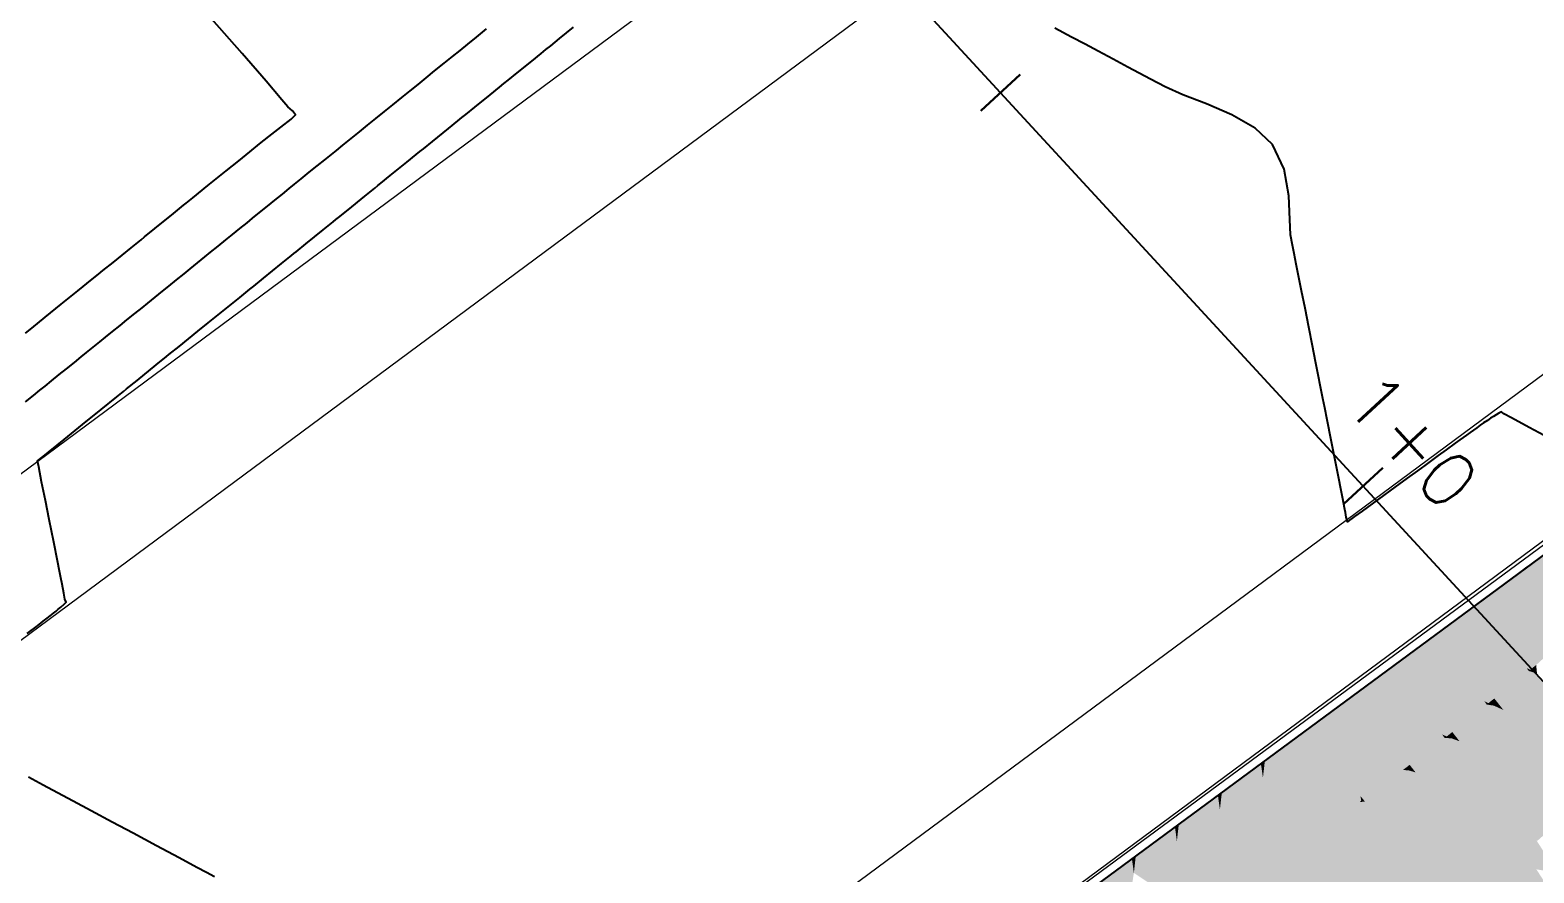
# Model space of a CAD drawing. Header units: millimetres. Extents: x 340454 to 342791, y 6993867 to 6995092.
# Drawn here: x 340753.27 to 340781.39, y 6994594.02 to 6994609.77 of the extents above; entities that cross this region are included whole.
import ezdxf

# ---------------------------------------------------------------- set-up
doc = ezdxf.new("R2010")
doc.units = ezdxf.units.MM
doc.header["$LTSCALE"] = 10
doc.layers.add('_1 TXT_Estaca', color=4, linetype='Continuous', lineweight=30)
for name, color, linetype in [('A-MODELAGEM', 7, 'Continuous'), ('Alinhamento', 7, 'Continuous'), ('F-HZ-CORREDOR-FEAT', 2, 'Continuous'), ('T-HM-CURVA_INTERMEDIARIA', 45, 'Continuous'), ('T-HM-CURVA_MESTRA', 20, 'Continuous'), ('TRAMA', 7, 'Continuous'), ('URB-Calçadas', 2, 'Continuous'), ('URB-Quadras', 3, 'Continuous')]:
    doc.layers.add(name, color=color, linetype=linetype)
doc.styles.add('Padrao', font='romans.shx', dxfattribs={"height": 1.5})

msp = doc.modelspace()

# ---------------------------------------------------------------- hatches: boundary and pattern name
at = {"layer": 'TRAMA'}
h = msp.add_hatch(dxfattribs=at)
h.set_pattern_fill('AR-HBONE', color=253, scale=0.0015)
h.set_pattern_definition([(45, (340795.55105, 6994588.16572), (0, 0.21552615), [0.4572, -0.1524]), (135, (340795.65882, 6994588.27348), (2e-17, 0.21552615), [0.4572, -0.1524])])
h.paths.add_polyline_path([(340797.303, 6994588.764, -0.082433), (340797.263, 6994589.002, -0.603956), (340798.418, 6994589.61), (340799.389, 6994590.346), (340799.747, 6994591.997), (340792.429, 6994586.45), (340794.245, 6994586.446)])
h.paths.add_polyline_path([(340794.245, 6994586.446), (340792.429, 6994586.45), (340786.181, 6994581.714), (340787.99, 6994581.704)])
h.paths.add_polyline_path([(340786.834, 6994580.828), (340786.819, 6994580.876), (340786.913, 6994580.888), (340787.024, 6994580.973), (340787.028, 6994580.977), (340786.859, 6994581), (340786.839, 6994581.141), (340787.029, 6994581.296), (340787.219, 6994581.204), (340787.208, 6994581.283), (340787.398, 6994581.439), (340787.545, 6994581.367), (340787.99, 6994581.704), (340786.181, 6994581.714), (340784.138, 6994580.165), (340784.86, 6994579.332)])
h.paths.add_polyline_path([(340784.86, 6994579.332), (340784.138, 6994580.165), (340780.228, 6994577.201), (340780.692, 6994576.571), (340782.065, 6994576.564), (340781.758, 6994576.98), (340782.076, 6994577.222), (340782.395, 6994577.463)])
h.paths.add_polyline_path([(340782.065, 6994576.564), (340780.692, 6994576.571), (340784.423, 6994571.516), (340784.406, 6994571.581), (340784.552, 6994571.699), (340784.695, 6994571.445), (340784.594, 6994571.285), (340785.588, 6994569.938), (340785.516, 6994569.66), (340787.582, 6994569.66), (340787.644, 6994569.897, 0.226177), (340787.48, 6994570.742), (340787.343, 6994570.928), (340787.332, 6994570.915), (340787.09, 6994570.955), (340787.034, 6994571.159), (340786.982, 6994571.099), (340786.755, 6994571.137), (340786.634, 6994571.047), (340786.312, 6994570.809), (340785.271, 6994572.219), (340785.238, 6994572.23), (340785.375, 6994571.985), (340785.284, 6994571.841), (340785.147, 6994571.883), (340785.087, 6994572.121), (340785.226, 6994572.234), (340785.134, 6994572.262), (340785.078, 6994572.481), (340784.999, 6994572.588), (340784.996, 6994572.587), (340785.058, 6994572.459), (340784.913, 6994572.232), (340785.035, 6994572.014), (340784.943, 6994571.87), (340784.807, 6994571.913), (340784.746, 6994572.15), (340784.88, 6994572.258), (340784.716, 6994572.281), (340784.613, 6994572.121), (340784.427, 6994572.147), (340784.509, 6994572.405), (340784.447, 6994572.646), (340784.611, 6994572.779), (340784.535, 6994572.802), (340784.474, 6994573.04), (340784.594, 6994573.137), (340784.207, 6994573.661), (340784.205, 6994573.662), (340784.206, 6994573.663), (340784.127, 6994573.77), (340784.006, 6994573.838), (340784.003, 6994573.938)])
h.paths.add_polyline_path([(340784.307, 6994573.027), (340784.45, 6994572.773), (340784.358, 6994572.629), (340784.222, 6994572.671), (340784.161, 6994572.909)], flags=16)
h.paths.add_polyline_path([(340784.28, 6994572.633), (340784.423, 6994572.378), (340784.331, 6994572.234), (340784.195, 6994572.277), (340784.134, 6994572.515)], flags=16)
h.paths.add_polyline_path([(340784.579, 6994572.093), (340784.722, 6994571.839), (340784.63, 6994571.695), (340784.494, 6994571.737), (340784.433, 6994571.975)], flags=16)
h.paths.add_polyline_path([(340784.866, 6994571.874), (340785.008, 6994571.62), (340784.951, 6994571.53), (340785.015, 6994571.398), (340785.087, 6994571.623), (340785.06, 6994571.727), (340785.206, 6994571.845), (340785.349, 6994571.591), (340785.257, 6994571.447), (340785.253, 6994571.448), (340785.198, 6994571.362), (340785.014, 6994571.388), (340784.885, 6994571.187), (340784.699, 6994571.213), (340784.787, 6994571.491), (340784.838, 6994571.5), (340784.78, 6994571.518), (340784.72, 6994571.756)], flags=16)
h.paths.add_polyline_path([(340785.441, 6994571.637), (340785.609, 6994571.668), (340785.671, 6994571.54), (340785.538, 6994571.333), (340785.352, 6994571.359)], flags=16)
h.paths.add_polyline_path([(340785.03, 6994571.204), (340785.32, 6994571.231), (340785.415, 6994571.089), (340785.321, 6994570.982), (340785.079, 6994571.022)], flags=16)
h.paths.add_polyline_path([(340785.704, 6994571.317), (340785.847, 6994571.322), (340785.982, 6994571.117), (340785.883, 6994570.957), (340785.665, 6994571.151)], flags=16)
h.paths.add_polyline_path([(340785.38, 6994571.02), (340785.67, 6994571.048), (340785.764, 6994570.905), (340785.671, 6994570.798), (340785.429, 6994570.839)], flags=16)
h.paths.add_polyline_path([(340814.618, 6994581.971), (340813.743, 6994581.301), (340814.252, 6994580.651), (340814.618, 6994580.834)])
h.paths.add_polyline_path([(340810.71, 6994586.41), (340809.93, 6994586.412), (340810.215, 6994586.03)])
edge = h.paths.add_edge_path()
edge.add_line((340803.887, 6994595.136), (340799.747, 6994591.997))
edge.add_line((340799.747, 6994591.997), (340799.389, 6994590.346))
edge.add_line((340799.389, 6994590.346), (340804.247, 6994594.029))
edge.add_line((340804.247, 6994594.029), (340804.489, 6994593.71))
edge.add_line((340804.489, 6994593.71), (340804.731, 6994593.391))
edge.add_line((340804.731, 6994593.391), (340804.726, 6994593.388))
edge.add_line((340804.726, 6994593.388), (340809.93, 6994586.412))
edge.add_line((340809.93, 6994586.412), (340810.71, 6994586.41))
edge.add_line((340810.71, 6994586.41), (340811.022, 6994586.648))
edge.add_line((340811.022, 6994586.648), (340810.144, 6994586.648))
edge.add_arc((341156.5, 6994848.555), 434.232, 215.70438, 217.09572, ccw=False)
edge = h.paths.add_edge_path()
edge.add_arc((341149.613, 6994843.654), 425.79, 222.78602, 222.79408, ccw=False)
edge.add_line((340837.128, 6994554.431), (340835.601, 6994554.438))
edge.add_line((340835.601, 6994554.438), (340823.908, 6994543.656))
edge.add_line((340823.908, 6994543.656), (340825.523, 6994543.649))
edge.add_line((340825.523, 6994543.649), (340837.168, 6994554.387))
edge = h.paths.add_edge_path()
edge.add_line((340834.927, 6994556.827), (340834.386, 6994556.827))
edge.add_arc((341149.61, 6994843.652), 426.186, 222.29938, 222.53854)
edge.add_line((340835.586, 6994555.513), (340835.587, 6994555.514))
edge.add_line((340835.587, 6994555.514), (340835.857, 6994555.219))
edge.add_line((340835.857, 6994555.219), (340836.128, 6994554.924))
edge.add_line((340836.128, 6994554.924), (340835.601, 6994554.438))
edge.add_line((340835.601, 6994554.438), (340837.128, 6994554.431))
edge.add_arc((341149.613, 6994843.654), 425.79, 222.34836, 222.78602, ccw=False)
edge = h.paths.add_edge_path()
edge.add_line((340814.618, 6994580.834), (340814.252, 6994580.65))
edge.add_arc((341149.61, 6994843.652), 426.186, 218.105, 222.29938)
edge.add_line((340834.386, 6994556.827), (340834.927, 6994556.827))
edge.add_arc((341149.192, 6994843.274), 425.223, 218.11056, 222.34865, ccw=False)
h.paths.add_polyline_path([(340817.943, 6994536.659), (340816.361, 6994536.697), (340815.168, 6994535.597), (340815.361, 6994535.377), (340815.355, 6994535.372), (340815.883, 6994534.759)])
h.paths.add_polyline_path([(340820.146, 6994538.691), (340819.425, 6994539.522), (340816.361, 6994536.697), (340817.943, 6994536.659)], flags=17)
h.paths.add_polyline_path([(340818.581, 6994538.014), (340819.626, 6994538.929), (340819.632, 6994538.934), (340819.609, 6994538.959), (340818.57, 6994538.05), (340818.559, 6994538.04)], flags=16)
h.paths.add_polyline_path([(340819.687, 6994538.87), (340818.648, 6994537.961), (340818.636, 6994537.951), (340818.659, 6994537.925), (340819.704, 6994538.84), (340819.709, 6994538.845)], flags=16)
h.paths.add_polyline_path([(340818.633, 6994537.955), (340818.61, 6994537.98), (340818.585, 6994538.01), (340818.596, 6994538.02), (340819.635, 6994538.93), (340819.657, 6994538.904), (340819.683, 6994538.875)], flags=16)
h.paths.add_polyline_path([(340818.662, 6994537.921), (340818.674, 6994537.931), (340819.713, 6994538.841), (340819.735, 6994538.815), (340819.761, 6994538.786), (340819.874, 6994538.647), (340819.869, 6994538.643), (340819.845, 6994538.622), (340818.859, 6994537.765), (340818.862, 6994537.761), (340818.833, 6994537.736), (340818.715, 6994537.87), (340818.71, 6994537.866), (340818.688, 6994537.892)], flags=16)
h.paths.add_polyline_path([(340818.555, 6994538.044), (340818.533, 6994538.069), (340818.544, 6994538.079), (340819.584, 6994538.989), (340819.606, 6994538.963)], flags=16)
h.paths.add_polyline_path([(340818.779, 6994537.807), (340819.811, 6994538.71), (340819.846, 6994538.669), (340818.814, 6994537.767)], flags=0)
h.paths.add_polyline_path([(340825.523, 6994543.649), (340823.908, 6994543.656), (340819.425, 6994539.522), (340820.146, 6994538.691)], flags=17)
h.paths.add_polyline_path([(340821.194, 6994540.238), (340820.154, 6994539.329), (340820.143, 6994539.319), (340820.165, 6994539.293), (340821.21, 6994540.208), (340821.216, 6994540.213)], flags=16)
h.paths.add_polyline_path([(340821.142, 6994540.297), (340821.164, 6994540.272), (340821.19, 6994540.243), (340820.139, 6994539.323), (340820.117, 6994539.348), (340820.091, 6994539.378), (340820.103, 6994539.388)], flags=16)
h.paths.add_polyline_path([(340820.247, 6994539.2), (340820.269, 6994539.175), (340820.273, 6994539.179), (340820.271, 6994539.182)], flags=16)
h.paths.add_polyline_path([(340820.191, 6994539.264), (340821.236, 6994540.178), (340821.242, 6994540.183), (340821.22, 6994540.209), (340820.18, 6994539.299), (340820.169, 6994539.289)], flags=16)
h.paths.add_polyline_path([(340821.246, 6994540.179), (340821.268, 6994540.154), (340821.297, 6994540.12), (340820.258, 6994539.21), (340820.247, 6994539.2), (340820.221, 6994539.23), (340820.195, 6994539.259), (340820.206, 6994539.27)], flags=16)
h.paths.add_polyline_path([(340820.392, 6994539.053), (340820.387, 6994539.049), (340820.388, 6994539.048), (340820.393, 6994539.052)], flags=16)
h.paths.add_polyline_path([(340821.307, 6994540.089), (340821.312, 6994540.094), (340821.433, 6994539.956), (340821.428, 6994539.952), (340821.404, 6994539.978), (340820.373, 6994539.075), (340820.337, 6994539.116), (340821.369, 6994540.019)], flags=16)
h.paths.add_polyline_path([(340821.433, 6994539.956), (340821.429, 6994539.96), (340821.424, 6994539.956), (340821.403, 6994539.93)], flags=0)
edge = h.paths.add_edge_path()
edge.add_line((340829.48, 6994549.09), (340835.268, 6994554.678))
edge.add_line((340835.268, 6994554.678), (340834.998, 6994554.972))
edge.add_line((340834.998, 6994554.972), (340835.292, 6994555.243))
edge.add_arc((341149.61, 6994843.652), 426.586, 222.25052, 222.53859, ccw=False)
edge.add_line((340833.846, 6994556.827), (340833.171, 6994556.827))
edge.add_arc((341149.61, 6994843.652), 427.086, 222.18962, 222.39196)
edge.add_arc((340833.447, 6994555.037), 1, -47.3199, 42.392, ccw=False)
edge.add_line((340834.125, 6994554.301), (340833.756, 6994553.961))
edge.add_arc((340833.316, 6994554.316), 0.565, 304.2724, 321.0878, ccw=False)
edge.add_line((340833.634, 6994553.849), (340814.564, 6994536.241))
edge.add_line((340814.564, 6994536.241), (340814.939, 6994535.876))
edge.add_line((340814.939, 6994535.876), (340829.48, 6994549.09))
h.paths.add_polyline_path([(340820.569, 6994541.801), (340822.35, 6994543.443)], flags=16)
h.paths.add_polyline_path([(340804.772, 6994593.326), (340805.559, 6994592.316), (340805.295, 6994592.624), (340805.002, 6994593.017)], flags=17)
h.paths.add_polyline_path([(340798.235, 6994591.769), (340798.185, 6994591.731), (340800.116, 6994593.195), (340800.166, 6994593.233)])

# ---------------------------------------------------------------- linework, layer by layer
at = {"lineweight": 20}
msp.add_lwpolyline([(340804.454, 6994595.59, -0.006606), (340796.911, 6994606.373, 0.436053), (340791.269, 6994607.295), (340769.737, 6994591.412), (340780.237, 6994577.232), (340804.454, 6994595.59, -0.007581)], format="xyb", close=True, dxfattribs=at)
at = {"layer": '_1 TXT_Estaca', "color": 7, "linetype": 'Continuous', "lineweight": 30}
for p, q in [((340771.05, 6994608.262), (340771.786, 6994608.94)), ((340777.829, 6994600.91), (340778.565, 6994601.588))]:
    msp.add_line(p, q, dxfattribs=at)
at = {"layer": 'A-MODELAGEM', "color": 11, "linetype": 'Continuous', "lineweight": -3}
for points in [[(340781.995, 6994600.268), (340781.983, 6994600.284), (340781.258, 6994599.748)], [(340781.995, 6994600.268), (340781.258, 6994599.748), (340781.278, 6994599.739)], [(340782.84, 6994599.083), (340781.995, 6994600.268), (340781.278, 6994599.739)], [(340781.19, 6994599.674), (340781.179, 6994599.69), (340780.451, 6994599.152)], [(340781.269, 6994599.732), (340781.258, 6994599.748), (340781.179, 6994599.69)], [(340781.269, 6994599.732), (340781.179, 6994599.69), (340781.19, 6994599.674)], [(340782.151, 6994598.474), (340781.269, 6994599.732), (340781.19, 6994599.674)], [(340781.278, 6994599.739), (340781.258, 6994599.748), (340781.269, 6994599.732)], [(340782.224, 6994598.532), (340781.278, 6994599.739), (340781.269, 6994599.732)], [(340782.224, 6994598.532), (340781.269, 6994599.732), (340782.151, 6994598.474)], [(340782.224, 6994598.532), (340782.84, 6994599.083), (340781.278, 6994599.739)], [(340781.19, 6994599.674), (340780.451, 6994599.152), (340780.47, 6994599.143)], [(340782.049, 6994598.463), (340781.19, 6994599.674), (340780.47, 6994599.143)], [(340782.107, 6994598.438), (340782.151, 6994598.474), (340781.19, 6994599.674)], [(340782.107, 6994598.438), (340781.19, 6994599.674), (340782.049, 6994598.463)], [(340780.462, 6994599.137), (340780.451, 6994599.152), (340780.375, 6994599.095)], [(340780.462, 6994599.137), (340780.375, 6994599.095), (340780.385, 6994599.081)], [(340780.386, 6994599.08), (340780.462, 6994599.137), (340780.385, 6994599.081)], [(340781.367, 6994597.848), (340780.462, 6994599.137), (340780.386, 6994599.08)], [(340780.47, 6994599.143), (340780.451, 6994599.152), (340780.462, 6994599.137)], [(340781.438, 6994597.904), (340780.47, 6994599.143), (340780.462, 6994599.137)], [(340781.367, 6994597.848), (340781.435, 6994597.902), (340780.462, 6994599.137)], [(340781.438, 6994597.904), (340780.462, 6994599.137), (340781.435, 6994597.902)], [(340781.438, 6994597.904), (340782.049, 6994598.463), (340780.47, 6994599.143)], [(340780.385, 6994599.081), (340780.375, 6994599.095), (340779.646, 6994598.555)], [(340780.385, 6994599.081), (340779.646, 6994598.555), (340779.663, 6994598.548)], [(340780.386, 6994599.08), (340780.385, 6994599.081), (340779.663, 6994598.548)], [(340781.259, 6994597.843), (340780.386, 6994599.08), (340779.663, 6994598.548)], [(340781.367, 6994597.848), (340780.386, 6994599.08), (340781.325, 6994597.814)], [(340781.325, 6994597.814), (340780.386, 6994599.08), (340781.259, 6994597.843)], [(340779.581, 6994598.487), (340779.571, 6994598.5), (340778.84, 6994597.959)], [(340779.581, 6994598.487), (340778.84, 6994597.959), (340778.855, 6994597.952)], [(340779.581, 6994598.486), (340779.581, 6994598.487), (340778.855, 6994597.952)], [(340780.468, 6994597.223), (340779.581, 6994598.486), (340778.855, 6994597.952)], [(340779.655, 6994598.542), (340779.646, 6994598.555), (340779.571, 6994598.5)], [(340779.655, 6994598.542), (340779.571, 6994598.5), (340779.581, 6994598.487)], [(340779.581, 6994598.486), (340779.655, 6994598.542), (340779.581, 6994598.487)], [(340780.583, 6994597.222), (340779.655, 6994598.542), (340779.581, 6994598.486)], [(340780.583, 6994597.222), (340779.581, 6994598.486), (340780.543, 6994597.189)], [(340780.543, 6994597.189), (340779.581, 6994598.486), (340780.468, 6994597.223)], [(340779.663, 6994598.548), (340779.646, 6994598.555), (340779.655, 6994598.542)], [(340780.652, 6994597.277), (340779.663, 6994598.548), (340779.655, 6994598.542)], [(340780.583, 6994597.222), (340780.649, 6994597.274), (340779.655, 6994598.542)], [(340780.652, 6994597.277), (340779.655, 6994598.542), (340780.649, 6994597.274)], [(340780.652, 6994597.277), (340781.259, 6994597.843), (340779.663, 6994598.548)], [(340778.776, 6994597.893), (340778.767, 6994597.906), (340778.034, 6994597.363)], [(340778.776, 6994597.893), (340778.034, 6994597.363), (340778.048, 6994597.357)], [(340779.677, 6994596.604), (340778.777, 6994597.893), (340778.048, 6994597.357)], [(340778.777, 6994597.893), (340778.776, 6994597.893), (340778.048, 6994597.357)], [(340778.849, 6994597.947), (340778.84, 6994597.959), (340778.767, 6994597.906)], [(340778.849, 6994597.947), (340778.767, 6994597.906), (340778.776, 6994597.893)], [(340778.777, 6994597.893), (340778.849, 6994597.947), (340778.776, 6994597.893)], [(340779.799, 6994596.595), (340778.849, 6994597.947), (340778.777, 6994597.893)], [(340779.799, 6994596.595), (340778.777, 6994597.893), (340779.761, 6994596.565)], [(340779.761, 6994596.565), (340778.777, 6994597.893), (340779.677, 6994596.604)], [(340778.855, 6994597.952), (340778.84, 6994597.959), (340778.849, 6994597.947)], [(340779.866, 6994596.649), (340778.855, 6994597.952), (340778.849, 6994597.947)], [(340779.799, 6994596.595), (340779.863, 6994596.646), (340778.849, 6994597.947)], [(340779.866, 6994596.649), (340778.849, 6994597.947), (340779.863, 6994596.646)], [(340779.866, 6994596.649), (340780.468, 6994597.223), (340778.855, 6994597.952)], [(340780.652, 6994597.277), (340781.296, 6994597.791), (340781.259, 6994597.843)], [(340780.822, 6994597.061), (340781.296, 6994597.791), (340780.652, 6994597.277)], [(340782.283, 6994596.391), (340781.296, 6994597.791), (340780.822, 6994597.061)], [(340781.325, 6994597.814), (340781.259, 6994597.843), (340781.296, 6994597.791)], [(340781.451, 6994597.743), (340781.325, 6994597.814), (340781.296, 6994597.791)], [(340782.283, 6994596.391), (340781.451, 6994597.743), (340781.296, 6994597.791)], [(340781.451, 6994597.743), (340781.367, 6994597.848), (340781.325, 6994597.814)], [(340781.451, 6994597.743), (340781.435, 6994597.902), (340781.367, 6994597.848)], [(340777.895, 6994597.244), (340777.893, 6994597.259), (340777.159, 6994596.716)], [(340777.895, 6994597.244), (340777.159, 6994596.716), (340777.166, 6994596.706)], [(340777.895, 6994597.244), (340777.895, 6994597.244), (340777.159, 6994596.716)], [(340777.895, 6994597.244), (340777.166, 6994596.706), (340777.167, 6994596.705)], [(340777.895, 6994597.244), (340777.167, 6994596.705), (340777.167, 6994596.705)], [(340778.15, 6994595.453), (340777.895, 6994597.244), (340777.167, 6994596.705)], [(340777.971, 6994597.3), (340777.963, 6994597.311), (340777.893, 6994597.259)], [(340777.971, 6994597.3), (340777.893, 6994597.259), (340777.901, 6994597.248)], [(340777.901, 6994597.248), (340777.893, 6994597.259), (340777.895, 6994597.244)], [(340777.901, 6994597.248), (340777.895, 6994597.244), (340777.895, 6994597.244)], [(340778.862, 6994595.88), (340777.901, 6994597.248), (340777.895, 6994597.244)], [(340778.862, 6994595.88), (340777.895, 6994597.244), (340778.15, 6994595.453)], [(340777.972, 6994597.299), (340777.971, 6994597.3), (340777.901, 6994597.248)], [(340778.94, 6994595.937), (340777.972, 6994597.299), (340777.901, 6994597.248)], [(340778.94, 6994595.937), (340777.901, 6994597.248), (340778.862, 6994595.88)], [(340778.042, 6994597.352), (340778.034, 6994597.363), (340777.963, 6994597.311)], [(340778.042, 6994597.352), (340777.963, 6994597.311), (340777.971, 6994597.3)], [(340777.972, 6994597.299), (340778.042, 6994597.352), (340777.971, 6994597.3)], [(340779.003, 6994595.984), (340778.042, 6994597.352), (340777.972, 6994597.299)], [(340778.967, 6994595.957), (340777.972, 6994597.299), (340778.94, 6994595.937)], [(340778.967, 6994595.957), (340779.003, 6994595.984), (340777.972, 6994597.299)], [(340778.048, 6994597.357), (340778.034, 6994597.363), (340778.042, 6994597.352)], [(340779.069, 6994596.036), (340778.048, 6994597.357), (340778.042, 6994597.352)], [(340779.003, 6994595.984), (340779.066, 6994596.033), (340778.042, 6994597.352)], [(340779.069, 6994596.036), (340778.042, 6994597.352), (340779.066, 6994596.033)], [(340779.069, 6994596.036), (340779.677, 6994596.604), (340778.048, 6994597.357)], [(340779.866, 6994596.649), (340780.51, 6994597.163), (340780.468, 6994597.223)], [(340780.002, 6994596.476), (340780.51, 6994597.163), (340779.866, 6994596.649)], [(340781.339, 6994595.983), (340780.51, 6994597.163), (340780.002, 6994596.476)], [(340780.543, 6994597.189), (340780.468, 6994597.223), (340780.51, 6994597.163)], [(340780.646, 6994597.142), (340780.543, 6994597.189), (340780.51, 6994597.163)], [(340781.339, 6994595.983), (340780.646, 6994597.142), (340780.51, 6994597.163)], [(340780.646, 6994597.142), (340780.583, 6994597.222), (340780.543, 6994597.189)], [(340780.646, 6994597.142), (340780.649, 6994597.274), (340780.583, 6994597.222)], [(340780.812, 6994597.066), (340780.649, 6994597.274), (340780.646, 6994597.142)], [(340780.812, 6994597.066), (340780.652, 6994597.277), (340780.649, 6994597.274)], [(340780.822, 6994597.061), (340780.652, 6994597.277), (340780.812, 6994597.066)], [(340781.658, 6994595.865), (340780.646, 6994597.142), (340781.339, 6994595.983)], [(340781.658, 6994595.865), (340780.812, 6994597.066), (340780.646, 6994597.142)], [(340781.791, 6994595.816), (340780.812, 6994597.066), (340781.658, 6994595.865)], [(340781.791, 6994595.816), (340780.822, 6994597.061), (340780.812, 6994597.066)], [(340781.808, 6994595.809), (340780.822, 6994597.061), (340781.791, 6994595.816)], [(340781.808, 6994595.809), (340782.283, 6994596.391), (340780.822, 6994597.061)], [(340777.092, 6994596.651), (340777.09, 6994596.665), (340776.355, 6994596.121)], [(340777.092, 6994596.651), (340776.355, 6994596.121), (340776.362, 6994596.113)], [(340777.094, 6994596.636), (340777.092, 6994596.651), (340776.362, 6994596.113)], [(340776.884, 6994595.408), (340777.094, 6994596.636), (340776.362, 6994596.113)], [(340777.359, 6994594.767), (340777.094, 6994596.636), (340776.884, 6994595.408)], [(340777.166, 6994596.706), (340777.159, 6994596.716), (340777.09, 6994596.665)], [(340777.166, 6994596.706), (340777.09, 6994596.665), (340777.097, 6994596.655)], [(340777.097, 6994596.655), (340777.09, 6994596.665), (340777.092, 6994596.651)], [(340777.094, 6994596.636), (340777.097, 6994596.655), (340777.092, 6994596.651)], [(340778.056, 6994595.282), (340777.097, 6994596.655), (340777.094, 6994596.636)], [(340778.056, 6994595.282), (340777.094, 6994596.636), (340777.359, 6994594.767)], [(340777.167, 6994596.705), (340777.166, 6994596.706), (340777.097, 6994596.655)], [(340778.133, 6994595.34), (340777.167, 6994596.705), (340777.097, 6994596.655)], [(340778.133, 6994595.34), (340777.097, 6994596.655), (340778.056, 6994595.282)], [(340777.167, 6994596.705), (340777.167, 6994596.705), (340777.166, 6994596.706)], [(340778.163, 6994595.362), (340777.167, 6994596.705), (340778.133, 6994595.34)], [(340778.163, 6994595.362), (340778.151, 6994595.443), (340777.167, 6994596.705)], [(340778.151, 6994595.443), (340778.15, 6994595.453), (340777.167, 6994596.705)], [(340779.069, 6994596.036), (340779.724, 6994596.536), (340779.677, 6994596.604)], [(340779.761, 6994596.565), (340779.677, 6994596.604), (340779.724, 6994596.536)], [(340779.848, 6994596.533), (340779.799, 6994596.595), (340779.761, 6994596.565)], [(340779.848, 6994596.533), (340779.863, 6994596.646), (340779.799, 6994596.595)], [(340779.993, 6994596.479), (340779.863, 6994596.646), (340779.848, 6994596.533)], [(340779.993, 6994596.479), (340779.866, 6994596.649), (340779.863, 6994596.646)], [(340780.002, 6994596.476), (340779.866, 6994596.649), (340779.993, 6994596.479)], [(340779.179, 6994595.895), (340779.724, 6994596.536), (340779.069, 6994596.036)], [(340779.179, 6994595.895), (340780.426, 6994595.53), (340779.724, 6994596.536)], [(340779.848, 6994596.533), (340779.761, 6994596.565), (340779.724, 6994596.536)], [(340780.426, 6994595.53), (340779.848, 6994596.533), (340779.724, 6994596.536)], [(340780.701, 6994595.45), (340779.848, 6994596.533), (340780.426, 6994595.53)], [(340780.701, 6994595.45), (340779.993, 6994596.479), (340779.848, 6994596.533)], [(340780.701, 6994595.45), (340780.823, 6994595.415), (340779.993, 6994596.479)], [(340780.823, 6994595.415), (340780.002, 6994596.476), (340779.993, 6994596.479)], [(340780.838, 6994595.41), (340780.002, 6994596.476), (340780.823, 6994595.415)], [(340780.838, 6994595.41), (340781.339, 6994595.983), (340780.002, 6994596.476)], [(340776.288, 6994596.058), (340776.286, 6994596.07), (340775.551, 6994595.527)], [(340776.288, 6994596.058), (340775.551, 6994595.527), (340775.557, 6994595.519)], [(340776.289, 6994596.045), (340776.288, 6994596.058), (340775.557, 6994595.519)], [(340776.073, 6994594.823), (340776.289, 6994596.045), (340775.557, 6994595.519)], [(340776.073, 6994594.823), (340776.316, 6994595.861), (340776.289, 6994596.045)], [(340776.362, 6994596.113), (340776.355, 6994596.121), (340776.286, 6994596.07)], [(340776.362, 6994596.113), (340776.286, 6994596.07), (340776.292, 6994596.061)], [(340776.292, 6994596.061), (340776.286, 6994596.07), (340776.288, 6994596.058)], [(340776.289, 6994596.045), (340776.292, 6994596.061), (340776.288, 6994596.058)], [(340776.316, 6994595.861), (340776.362, 6994596.113), (340776.289, 6994596.045)], [(340776.289, 6994596.045), (340776.362, 6994596.113), (340776.292, 6994596.061)], [(340776.325, 6994595.794), (340776.362, 6994596.113), (340776.316, 6994595.861)], [(340776.884, 6994595.408), (340776.362, 6994596.113), (340776.325, 6994595.794)], [(340779.041, 6994595.935), (340779.066, 6994596.033), (340779.003, 6994595.984)], [(340779.041, 6994595.935), (340779.17, 6994595.897), (340779.066, 6994596.033)], [(340779.17, 6994595.897), (340779.069, 6994596.036), (340779.066, 6994596.033)], [(340779.179, 6994595.895), (340779.069, 6994596.036), (340779.17, 6994595.897)], [(340776.115, 6994594.766), (340776.316, 6994595.861), (340776.073, 6994594.823)], [(340776.115, 6994594.766), (340776.325, 6994595.794), (340776.316, 6994595.861)], [(340776.194, 6994594.659), (340776.325, 6994595.794), (340776.115, 6994594.766)], [(340776.555, 6994594.173), (340776.325, 6994595.794), (340776.194, 6994594.659)], [(340776.69, 6994594.273), (340776.325, 6994595.794), (340776.555, 6994594.173)], [(340776.69, 6994594.273), (340776.884, 6994595.408), (340776.325, 6994595.794)], [(340778.862, 6994595.88), (340778.15, 6994595.453), (340778.2, 6994595.389)], [(340778.862, 6994595.88), (340778.2, 6994595.389), (340778.234, 6994595.346)], [(340778.862, 6994595.88), (340778.234, 6994595.346), (340779.427, 6994595.076)], [(340778.94, 6994595.937), (340778.862, 6994595.88), (340779.427, 6994595.076)], [(340778.967, 6994595.957), (340778.94, 6994595.937), (340779.041, 6994595.935)], [(340778.94, 6994595.937), (340779.664, 6994595.022), (340779.041, 6994595.935)], [(340778.94, 6994595.937), (340779.427, 6994595.076), (340779.664, 6994595.022)], [(340778.967, 6994595.957), (340779.041, 6994595.935), (340779.003, 6994595.984)], [(340779.041, 6994595.935), (340779.664, 6994595.022), (340779.777, 6994594.997)], [(340779.041, 6994595.935), (340779.777, 6994594.997), (340779.17, 6994595.897)], [(340779.17, 6994595.897), (340779.777, 6994594.997), (340779.889, 6994594.972)], [(340779.179, 6994595.895), (340779.17, 6994595.897), (340779.889, 6994594.972)], [(340779.179, 6994595.895), (340779.889, 6994594.972), (340779.902, 6994594.969)], [(340779.179, 6994595.895), (340779.902, 6994594.969), (340780.426, 6994595.53)], [(340780.838, 6994595.41), (340781.974, 6994595.078), (340781.339, 6994595.983)], [(340781.974, 6994595.078), (340781.658, 6994595.865), (340781.339, 6994595.983)], [(340775.484, 6994595.465), (340775.482, 6994595.476), (340774.747, 6994594.932)], [(340775.557, 6994595.519), (340775.551, 6994595.527), (340775.482, 6994595.476)], [(340775.557, 6994595.519), (340775.482, 6994595.476), (340775.488, 6994595.468)], [(340775.488, 6994595.468), (340775.482, 6994595.476), (340775.484, 6994595.465)], [(340775.51, 6994595.276), (340775.557, 6994595.519), (340775.485, 6994595.454)], [(340775.485, 6994595.454), (340775.557, 6994595.519), (340775.488, 6994595.468)], [(340775.521, 6994595.201), (340775.557, 6994595.519), (340775.51, 6994595.276)], [(340776.073, 6994594.823), (340775.557, 6994595.519), (340775.521, 6994595.201)], [(340780.426, 6994595.53), (340779.902, 6994594.969), (340780.991, 6994594.723)], [(340780.701, 6994595.45), (340780.426, 6994595.53), (340780.991, 6994594.723)], [(340775.484, 6994595.465), (340774.747, 6994594.932), (340774.752, 6994594.925)], [(340775.485, 6994595.454), (340775.484, 6994595.465), (340774.752, 6994594.925)], [(340775.26, 6994594.241), (340775.485, 6994595.454), (340774.752, 6994594.925)], [(340775.26, 6994594.241), (340775.51, 6994595.276), (340775.485, 6994595.454)], [(340775.3, 6994594.186), (340775.51, 6994595.276), (340775.26, 6994594.241)], [(340775.3, 6994594.186), (340775.521, 6994595.201), (340775.51, 6994595.276)], [(340775.391, 6994594.064), (340775.521, 6994595.201), (340775.3, 6994594.186)], [(340775.748, 6994593.582), (340775.521, 6994595.201), (340775.391, 6994594.064)], [(340775.485, 6994595.454), (340775.488, 6994595.468), (340775.484, 6994595.465)], [(340775.868, 6994593.671), (340775.521, 6994595.201), (340775.748, 6994593.582)], [(340775.868, 6994593.671), (340776.073, 6994594.823), (340775.521, 6994595.201)], [(340777.359, 6994594.767), (340776.884, 6994595.408), (340776.69, 6994594.273)], [(340778.056, 6994595.282), (340777.359, 6994594.767), (340778.557, 6994594.566)], [(340778.133, 6994595.34), (340778.056, 6994595.282), (340778.557, 6994594.566)], [(340778.163, 6994595.362), (340778.133, 6994595.34), (340778.226, 6994595.348)], [(340778.133, 6994595.34), (340778.772, 6994594.53), (340778.226, 6994595.348)], [(340778.133, 6994595.34), (340778.557, 6994594.566), (340778.772, 6994594.53)], [(340778.2, 6994595.389), (340778.15, 6994595.453), (340778.151, 6994595.443)], [(340778.196, 6994595.386), (340778.151, 6994595.443), (340778.163, 6994595.362)], [(340778.2, 6994595.389), (340778.151, 6994595.443), (340778.196, 6994595.386)], [(340778.196, 6994595.386), (340778.163, 6994595.362), (340778.226, 6994595.348)], [(340778.2, 6994595.389), (340778.196, 6994595.386), (340778.226, 6994595.348)], [(340778.2, 6994595.389), (340778.226, 6994595.348), (340778.234, 6994595.346)], [(340778.226, 6994595.348), (340778.772, 6994594.53), (340778.878, 6994594.512)], [(340778.234, 6994595.346), (340778.226, 6994595.348), (340778.878, 6994594.512)], [(340778.234, 6994595.346), (340778.878, 6994594.512), (340778.89, 6994594.51)], [(340778.234, 6994595.346), (340778.89, 6994594.51), (340779.427, 6994595.076)], [(340780.701, 6994595.45), (340780.991, 6994594.723), (340781.336, 6994594.645)], [(340780.701, 6994595.45), (340781.336, 6994594.645), (340780.823, 6994595.415)], [(340780.823, 6994595.415), (340781.336, 6994594.645), (340781.442, 6994594.621)], [(340780.838, 6994595.41), (340780.823, 6994595.415), (340781.442, 6994594.621)], [(340780.838, 6994595.41), (340781.442, 6994594.621), (340781.46, 6994594.617)], [(340780.838, 6994595.41), (340781.46, 6994594.617), (340781.974, 6994595.078)], [(340774.752, 6994594.925), (340774.747, 6994594.932), (340774.678, 6994594.881)], [(340774.752, 6994594.925), (340774.678, 6994594.881), (340774.683, 6994594.875)], [(340774.716, 6994594.608), (340774.752, 6994594.925), (340774.682, 6994594.859)], [(340774.682, 6994594.859), (340774.752, 6994594.925), (340774.683, 6994594.875)], [(340775.26, 6994594.241), (340774.752, 6994594.925), (340774.716, 6994594.608)], [(340779.427, 6994595.076), (340778.89, 6994594.51), (340779.95, 6994594.332)], [(340779.664, 6994595.022), (340779.427, 6994595.076), (340779.95, 6994594.332)], [(340779.664, 6994595.022), (340779.95, 6994594.332), (340780.251, 6994594.281)], [(340779.664, 6994595.022), (340780.251, 6994594.281), (340779.777, 6994594.997)], [(340779.777, 6994594.997), (340780.251, 6994594.281), (340780.351, 6994594.265)], [(340779.777, 6994594.997), (340780.351, 6994594.265), (340779.889, 6994594.972)], [(340779.889, 6994594.972), (340780.351, 6994594.265), (340780.45, 6994594.248)], [(340779.902, 6994594.969), (340779.889, 6994594.972), (340780.45, 6994594.248)], [(340779.902, 6994594.969), (340780.45, 6994594.248), (340780.467, 6994594.245)], [(340779.902, 6994594.969), (340780.467, 6994594.245), (340780.991, 6994594.723)], [(340774.68, 6994594.872), (340774.678, 6994594.881), (340773.943, 6994594.337)], [(340774.68, 6994594.872), (340773.943, 6994594.337), (340773.947, 6994594.332)], [(340774.681, 6994594.863), (340774.68, 6994594.872), (340773.947, 6994594.332)], [(340774.443, 6994593.663), (340774.681, 6994594.863), (340773.947, 6994594.332)], [(340774.443, 6994593.663), (340774.682, 6994594.859), (340774.681, 6994594.863)], [(340774.541, 6994593.531), (340774.682, 6994594.859), (340774.443, 6994593.663)], [(340774.541, 6994593.531), (340774.716, 6994594.608), (340774.682, 6994594.859)], [(340774.683, 6994594.875), (340774.678, 6994594.881), (340774.68, 6994594.872)], [(340774.681, 6994594.863), (340774.683, 6994594.875), (340774.68, 6994594.872)], [(340774.682, 6994594.859), (340774.683, 6994594.875), (340774.681, 6994594.863)], [(340775.922, 6994593.71), (340776.073, 6994594.823), (340775.868, 6994593.671)], [(340775.922, 6994593.71), (340776.115, 6994594.766), (340776.073, 6994594.823)], [(340775.922, 6994593.71), (340776.194, 6994594.659), (340776.115, 6994594.766)], [(340776.1, 6994593.84), (340776.194, 6994594.659), (340775.922, 6994593.71)], [(340776.555, 6994594.173), (340776.194, 6994594.659), (340776.1, 6994593.84)], [(340777.359, 6994594.767), (340776.603, 6994593.761), (340778.009, 6994584.023)], [(340777.359, 6994594.767), (340776.69, 6994594.273), (340776.603, 6994593.761)], [(340778.557, 6994594.566), (340777.359, 6994594.767), (340778.009, 6994584.023)], [(340780.991, 6994594.723), (340780.467, 6994594.245), (340781.438, 6994594.082)], [(340781.336, 6994594.645), (340780.991, 6994594.723), (340781.438, 6994594.082)], [(340781.336, 6994594.645), (340781.438, 6994594.082), (340781.831, 6994594.016)], [(340781.336, 6994594.645), (340781.831, 6994594.016), (340781.442, 6994594.621)], [(340774.587, 6994593.468), (340774.716, 6994594.608), (340774.541, 6994593.531)], [(340774.94, 6994592.992), (340774.716, 6994594.608), (340774.587, 6994593.468)], [(340775.041, 6994593.066), (340774.716, 6994594.608), (340774.94, 6994592.992)], [(340775.041, 6994593.066), (340775.26, 6994594.241), (340774.716, 6994594.608)], [(340778.557, 6994594.566), (340778.009, 6994584.023), (340784.581, 6994585.946)], [(340778.772, 6994594.53), (340778.557, 6994594.566), (340784.581, 6994585.946)], [(340778.772, 6994594.53), (340784.581, 6994585.946), (340785.098, 6994586.502)], [(340778.772, 6994594.53), (340785.098, 6994586.502), (340778.878, 6994594.512)], [(340778.878, 6994594.512), (340785.098, 6994586.502), (340785.113, 6994586.518)], [(340778.89, 6994594.51), (340778.878, 6994594.512), (340785.113, 6994586.518)], [(340778.89, 6994594.51), (340785.113, 6994586.518), (340785.14, 6994586.546)], [(340778.89, 6994594.51), (340785.14, 6994586.546), (340779.95, 6994594.332)], [(340773.876, 6994594.279), (340773.875, 6994594.286), (340773.139, 6994593.743)], [(340773.876, 6994594.279), (340773.139, 6994593.743), (340773.143, 6994593.738)], [(340773.877, 6994594.272), (340773.876, 6994594.279), (340773.143, 6994593.738)], [(340773.622, 6994593.091), (340773.877, 6994594.272), (340773.143, 6994593.738)], [(340773.622, 6994593.091), (340773.877, 6994594.268), (340773.877, 6994594.272)], [(340773.74, 6994592.932), (340773.877, 6994594.268), (340773.622, 6994593.091)], [(340773.74, 6994592.932), (340773.912, 6994594.014), (340773.877, 6994594.268)], [(340773.947, 6994594.332), (340773.943, 6994594.337), (340773.875, 6994594.286)], [(340773.947, 6994594.332), (340773.875, 6994594.286), (340773.879, 6994594.281)], [(340773.879, 6994594.281), (340773.875, 6994594.286), (340773.876, 6994594.279)], [(340773.877, 6994594.272), (340773.879, 6994594.281), (340773.876, 6994594.279)], [(340773.912, 6994594.014), (340773.947, 6994594.332), (340773.877, 6994594.268)], [(340773.877, 6994594.268), (340773.947, 6994594.332), (340773.879, 6994594.281)], [(340773.877, 6994594.268), (340773.879, 6994594.281), (340773.877, 6994594.272)], [(340774.443, 6994593.663), (340773.947, 6994594.332), (340773.912, 6994594.014)], [(340775.092, 6994593.103), (340775.26, 6994594.241), (340775.041, 6994593.066)], [(340775.092, 6994593.103), (340775.3, 6994594.186), (340775.26, 6994594.241)], [(340775.298, 6994593.254), (340775.3, 6994594.186), (340775.092, 6994593.103)], [(340775.298, 6994593.254), (340775.391, 6994594.064), (340775.3, 6994594.186)], [(340775.748, 6994593.582), (340775.391, 6994594.064), (340775.298, 6994593.254)], [(340776.555, 6994594.173), (340776.1, 6994593.84), (340776.603, 6994593.761)], [(340776.69, 6994594.273), (340776.555, 6994594.173), (340776.603, 6994593.761)], [(340779.95, 6994594.332), (340785.14, 6994586.546), (340785.299, 6994586.717)], [(340780.251, 6994594.281), (340779.95, 6994594.332), (340785.299, 6994586.717)], [(340780.251, 6994594.281), (340785.299, 6994586.717), (340785.809, 6994587.266)], [(340780.251, 6994594.281), (340785.809, 6994587.266), (340780.351, 6994594.265)], [(340780.351, 6994594.265), (340785.809, 6994587.266), (340785.825, 6994587.282)], [(340780.351, 6994594.265), (340785.825, 6994587.282), (340780.45, 6994594.248)], [(340780.45, 6994594.248), (340785.825, 6994587.282), (340785.84, 6994587.299)], [(340780.467, 6994594.245), (340780.45, 6994594.248), (340785.84, 6994587.299)], [(340780.467, 6994594.245), (340785.84, 6994587.299), (340785.866, 6994587.327)], [(340780.467, 6994594.245), (340785.866, 6994587.327), (340781.438, 6994594.082)]]:
    msp.add_solid(points, dxfattribs=at)
at = {"layer": 'Alinhamento', "color": 1, "linetype": 'Continuous', "lineweight": -3, "flags": 128}
msp.add_lwpolyline([(340764.639, 6994615.952), (340840.378, 6994533.817)], dxfattribs=at)
at = {"layer": 'F-HZ-CORREDOR-FEAT', "color": 2, "linetype": 'Continuous', "lineweight": -3}
msp.add_polyline3d([(340791.36, 6994607.176, 729.716), (340769.947, 6994591.381, 730.85), (340780.267, 6994577.443, 730.359), (340804.246, 6994595.621, 727.827)], dxfattribs=at)
at = {"layer": 'T-HM-CURVA_INTERMEDIARIA', "color": 45, "linetype": 'Continuous', "lineweight": -3, "flags": 128}
for points, elevation in [([(340753.183, 6994604.104), (340753.3, 6994604.198), (340753.552, 6994604.402), (340753.854, 6994604.647), (340754.165, 6994604.898), (340754.431, 6994605.113), (340754.55, 6994605.209), (340754.591, 6994605.243), (340754.633, 6994605.276), (340754.821, 6994605.429), (340755.16, 6994605.703), (340755.346, 6994605.853), (340755.411, 6994605.906), (340755.603, 6994606.061), (340755.952, 6994606.343), (340756.142, 6994606.497), (340756.189, 6994606.535), (340756.311, 6994606.634), (340756.597, 6994606.865), (340756.938, 6994607.141), (340757.171, 6994607.329), (340757.378, 6994607.496), (340757.563, 6994607.646), (340757.734, 6994607.785), (340757.961, 6994607.96), (340758.152, 6994608.106), (340758.233, 6994608.188), (340758.178, 6994608.261), (340758.092, 6994608.336), (340757.978, 6994608.471), (340757.685, 6994608.818), (340757.239, 6994609.335), (340756.667, 6994609.979)], 733), ([(340753.217, 6994598.49), (340753.288, 6994598.544), (340753.359, 6994598.598), (340753.44, 6994598.66), (340753.516, 6994598.719), (340753.589, 6994598.777), (340753.645, 6994598.821), (340753.707, 6994598.871), (340753.755, 6994598.91), (340753.795, 6994598.943), (340753.843, 6994598.984), (340753.907, 6994599.041), (340753.943, 6994599.078), (340753.923, 6994599.135), (340753.901, 6994599.244), (340753.868, 6994599.411), (340753.844, 6994599.533), (340753.82, 6994599.655), (340753.782, 6994599.847), (340753.712, 6994600.201), (340753.628, 6994600.625), (340753.557, 6994600.976), (340753.486, 6994601.329), (340753.431, 6994601.604), (340753.411, 6994601.718), (340753.488, 6994601.78), (340753.615, 6994601.883), (340753.905, 6994602.118), (340754.252, 6994602.398), (340754.6, 6994602.68), (340754.891, 6994602.915), (340755.017, 6994603.017), (340755.075, 6994603.064), (340755.271, 6994603.222), (340755.629, 6994603.512), (340755.824, 6994603.669), (340755.867, 6994603.705), (340756.058, 6994603.859), (340756.41, 6994604.143), (340756.602, 6994604.299), (340756.66, 6994604.346), (340756.847, 6994604.497), (340757.191, 6994604.775), (340757.38, 6994604.928), (340757.453, 6994604.987), (340757.637, 6994605.136), (340757.972, 6994605.407), (340758.158, 6994605.558), (340758.202, 6994605.593), (340758.246, 6994605.628), (340758.427, 6994605.775), (340758.752, 6994606.038), (340758.937, 6994606.187), (340758.988, 6994606.228), (340759.039, 6994606.27), (340759.217, 6994606.414), (340759.533, 6994606.669), (340759.715, 6994606.816), (340759.773, 6994606.864), (340759.832, 6994606.911), (340760.007, 6994607.053), (340760.313, 6994607.301), (340760.493, 6994607.446), (340760.559, 6994607.499), (340760.625, 6994607.553), (340760.798, 6994607.692), (340761.094, 6994607.932), (340761.271, 6994608.075), (340761.345, 6994608.135), (340761.419, 6994608.195), (340761.589, 6994608.332), (340761.874, 6994608.563), (340762.049, 6994608.705), (340762.131, 6994608.771), (340762.213, 6994608.837), (340762.38, 6994608.972), (340762.653, 6994609.193), (340762.828, 6994609.334), (340762.918, 6994609.407), (340763.008, 6994609.48), (340763.173, 6994609.613), (340763.433, 6994609.824)], 731), ([(340753.184, 6994602.819), (340753.332, 6994602.939), (340753.453, 6994603.037), (340753.55, 6994603.116), (340753.672, 6994603.214), (340753.815, 6994603.33), (340753.953, 6994603.442), (340754.1, 6994603.56), (340754.225, 6994603.662), (340754.325, 6994603.742), (340754.45, 6994603.843), (340754.577, 6994603.946), (340754.682, 6994604.031), (340754.813, 6994604.137), (340754.955, 6994604.251), (340755.081, 6994604.354), (340755.228, 6994604.473), (340755.364, 6994604.582), (340755.471, 6994604.669), (340755.607, 6994604.779), (340755.746, 6994604.892), (340755.862, 6994604.986), (340756.006, 6994605.102), (340756.149, 6994605.217), (340756.262, 6994605.309), (340756.401, 6994605.421), (340756.538, 6994605.532), (340756.647, 6994605.621), (340756.785, 6994605.732), (340756.931, 6994605.85), (340757.054, 6994605.95), (340757.195, 6994606.064), (340757.327, 6994606.17), (340757.431, 6994606.255), (340757.563, 6994606.361), (340757.711, 6994606.481), (340757.846, 6994606.59), (340757.99, 6994606.706), (340758.116, 6994606.808), (340758.215, 6994606.889), (340758.341, 6994606.99), (340758.492, 6994607.113), (340758.638, 6994607.231), (340758.785, 6994607.349), (340758.904, 6994607.446), (340759, 6994607.523), (340759.119, 6994607.62), (340759.273, 6994607.744), (340759.431, 6994607.872), (340759.58, 6994607.992), (340759.739, 6994608.121), (340759.897, 6994608.249), (340760.054, 6994608.376), (340760.223, 6994608.512), (340760.375, 6994608.635), (340760.525, 6994608.757), (340760.676, 6994608.879), (340760.835, 6994609.008), (340761.016, 6994609.153), (340761.17, 6994609.278), (340761.312, 6994609.393), (340761.454, 6994609.508), (340761.616, 6994609.639), (340761.808, 6994609.795)], 732), ([(340756.719, 6994593.944), (340756.57, 6994594.023), (340756.391, 6994594.119), (340756.057, 6994594.297), (340755.637, 6994594.522), (340755.197, 6994594.757), (340754.807, 6994594.966), (340754.412, 6994595.176), (340754.076, 6994595.356), (340753.783, 6994595.512), (340753.518, 6994595.654), (340753.241, 6994595.802)], 731)]:
    msp.add_lwpolyline(points, dxfattribs=dict(at, elevation=elevation))
at = {"layer": 'T-HM-CURVA_MESTRA', "color": 20, "linetype": 'Continuous', "lineweight": -3, "elevation": 730, "flags": 128}
msp.add_lwpolyline([(340781.681, 6994602.142), (340781.303, 6994602.343), (340780.972, 6994602.52), (340780.828, 6994602.597), (340780.788, 6994602.635), (340780.734, 6994602.609), (340780.685, 6994602.579), (340780.639, 6994602.55), (340780.584, 6994602.515), (340780.522, 6994602.474), (340780.453, 6994602.427), (340780.389, 6994602.383), (340780.327, 6994602.339), (340780.264, 6994602.295), (340780.202, 6994602.251), (340780.13, 6994602.199), (340780.072, 6994602.157), (340780.005, 6994602.109), (340779.921, 6994602.048), (340779.752, 6994601.925), (340779.603, 6994601.816), (340779.477, 6994601.725), (340779.351, 6994601.633), (340779.215, 6994601.534), (340779.025, 6994601.396), (340778.794, 6994601.227), (340778.489, 6994601.005), (340778.181, 6994600.781), (340778.037, 6994600.676), (340777.986, 6994600.639), (340777.946, 6994600.607), (340777.904, 6994600.579), (340777.884, 6994600.666), (340777.869, 6994600.755), (340777.857, 6994600.812), (340777.813, 6994601.037), (340777.712, 6994601.547), (340777.601, 6994602.108), (340777.526, 6994602.485), (340777.482, 6994602.707), (340777.447, 6994602.883), (340777.403, 6994603.104), (340777.36, 6994603.324), (340777.309, 6994603.578), (340777.251, 6994603.872), (340777.183, 6994604.215), (340777.112, 6994604.573), (340777.048, 6994604.899), (340776.992, 6994605.178), (340776.949, 6994605.396), (340776.91, 6994605.593), (340776.879, 6994605.748), (340776.84, 6994605.945), (340776.826, 6994606.233), (340776.809, 6994606.672), (340776.725, 6994607.17), (340776.506, 6994607.634), (340776.18, 6994607.937), (340775.744, 6994608.186), (340775.269, 6994608.391), (340774.829, 6994608.562), (340774.494, 6994608.709), (340774.222, 6994608.854), (340774.01, 6994608.967), (340773.798, 6994609.08), (340773.526, 6994609.226), (340773.242, 6994609.377), (340773, 6994609.507), (340772.748, 6994609.641), (340772.433, 6994609.81)], dxfattribs=at)
at = {"layer": 'URB-Calçadas', "lineweight": 0}
for points in [[(340705.589, 6994474.019, 0.200073), (340724.321, 6994581.895, 0.104086), (340723.462, 6994583.767), (340687.212, 6994632.672, 0.2535), (340684.622, 6994633.881, -1.535028), (340689.761, 6994647.707), (340731.354, 6994591.592, 0.366355), (340741.444, 6994589.735), (340781.614, 6994619.51, 0.463747), (340782.772, 6994629.704)], [(340906.482, 6994496.93, -0.090947), (340799.111, 6994606.609, 0.475649), (340788.845, 6994608.722), (340739.93, 6994572.502, 0.267986), (340737.938, 6994567.915, -0.173456), (340714.47, 6994467.492, 0.151029)]]:
    msp.add_lwpolyline(points, format="xyb", dxfattribs=at)
at = {"layer": 'URB-Quadras', "color": 252, "lineweight": 0}
for points in [[(340679.087, 6994633.225, -1.140997), (340691.277, 6994649.02), (340732.961, 6994592.783, 0.414213), (340739.955, 6994591.744), (340780.125, 6994621.519, 0.414214), (340781.165, 6994628.513), (340710.383, 6994724.007, -2.195265), (340721.458, 6994734.256), (340793.205, 6994637.438, 0.414246), (340800.199, 6994636.398), (340840.224, 6994666.065, 0.413765), (340841.268, 6994673.053), (340762.203, 6994780.065)], [(340815.241, 6994491.926, 0.038213), (340872.813, 6994444.815, 0.427498), (340879.9, 6994446.24), (340906.67, 6994488.537, 0.399537), (340905.329, 6994495.296, -0.090947), (340797.453, 6994605.491, 0.427165), (340790.332, 6994606.713), (340742.106, 6994571.002, 0.26508), (340740.108, 6994566.469, -0.172307), (340715.611, 6994465.576, -0.089172), (340715.611, 6994465.576, -2.016247), (340701.917, 6994473.704, 0.157194), (340704.27, 6994475.674, 0.197995), (340722.466, 6994581.029, 0.104869), (340721.604, 6994582.915), (340685.606, 6994631.482, 0.2535), (340684.742, 6994631.884, -0.18056), (340678.012, 6994633.945)]]:
    msp.add_lwpolyline(points, format="xyb", dxfattribs=at)

# ---------------------------------------------------------------- texts
at = {"layer": '_1 TXT_Estaca', "color": 4, "linetype": 'Continuous', "lineweight": 30, "insert": (340778.748, 6994601.758), "char_height": 1, "attachment_point": 8, "rotation": 312.6799, "style": 'Padrao'}
msp.add_mtext('{\\C1;1+0}', dxfattribs=at)

doc.saveas('drawing.dxf')
